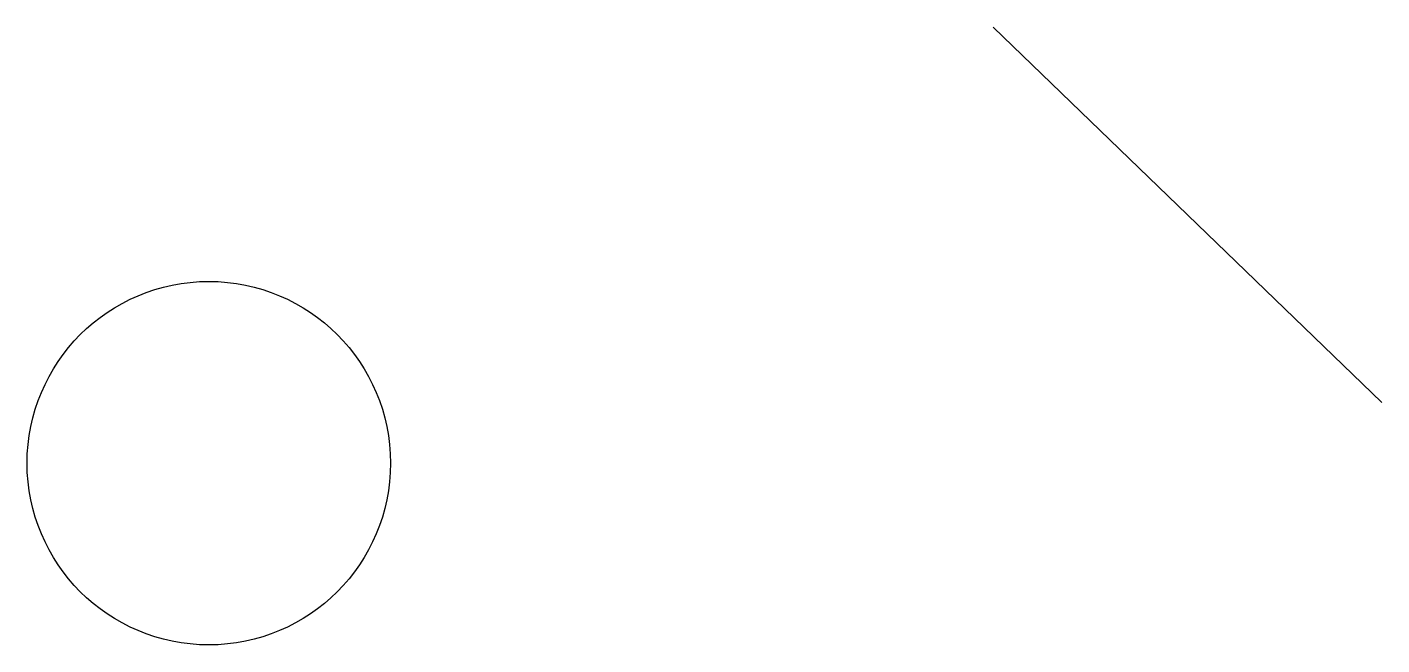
# Model space of a CAD drawing. Header units: metres. Extents: x 2.8 to 35.4, y 5.6 to 20.4.
import ezdxf

# ---------------------------------------------------------------- set-up
doc = ezdxf.new("R2010")
doc.units = ezdxf.units.M
doc.header["$MEASUREMENT"] = 0
doc.layers.get('0').update_dxf_attribs({"color": 100})

# ---------------------------------------------------------------- blocks, each defined once
blk = doc.blocks.new('BL-CIRCLE')
blk.add_circle((7.205, 9.961), 4.372)

msp = doc.modelspace()

# ---------------------------------------------------------------- linework, layer by layer
at = {"color": 1}
msp.add_line((26.08, 20.45), (35.429, 11.422), dxfattribs=at)

# ---------------------------------------------------------------- block references
msp.add_blockref('BL-CIRCLE', (0, 0))

doc.saveas('drawing.dxf')
